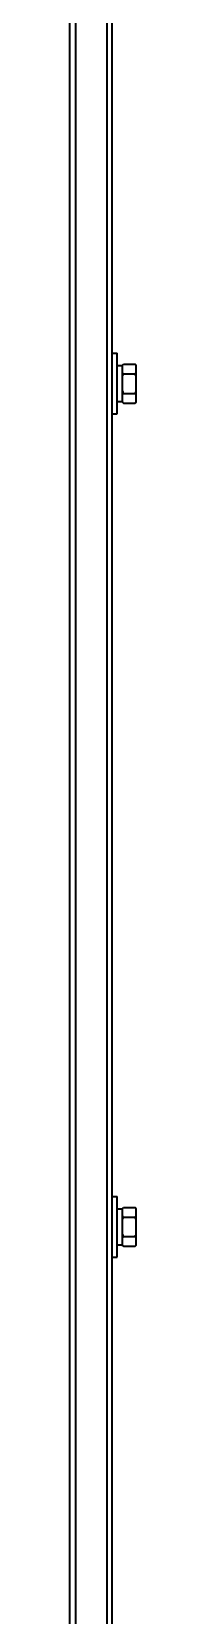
# Model space of a CAD drawing. Header units: millimetres. Extents: x 32496 to 166256, y 3504 to 23939.
# Drawn here: x 49428.9 to 49448.5, y 15831.2 to 16300.7 of the extents above; entities that cross this region are included whole.
import ezdxf

# ---------------------------------------------------------------- set-up
doc = ezdxf.new("R2010")
doc.units = ezdxf.units.MM
doc.layers.get('0').update_dxf_attribs({"lineweight": 35})

msp = doc.modelspace()

# ---------------------------------------------------------------- linework, layer by layer
at = {"linetype": 'Continuous'}
for p, q in [((49428.94, 15308.349), (49428.94, 17321.349)), ((49430.64, 17321.349), (49430.64, 15308.349)), ((49439.94, 15308.349), (49439.94, 16303.849)), ((49441.34, 16303.849), (49441.34, 16198.981)), ((49441.34, 16205.349), (49442.94, 16205.349)), ((49442.94, 16187.349), (49442.94, 16205.349)), ((49441.34, 16198.981), (49441.34, 16193.718)), ((49442.94, 16201.699), (49444.54, 16201.699)), ((49444.54, 16201.822), (49444.84, 16202.122)), ((49444.54, 16190.875), (49444.54, 16201.822)), ((49444.84, 16202.122), (49448.24, 16202.122)), ((49444.84, 16199.235), (49448.24, 16199.235)), ((49448.54, 16201.822), (49448.24, 16202.122)), ((49448.54, 16190.875), (49448.54, 16201.822)), ((49441.34, 16193.718), (49441.34, 15948.981)), ((49444.84, 16193.462), (49448.24, 16193.462)), ((49442.94, 16190.999), (49444.54, 16190.999)), ((49444.54, 16190.875), (49444.84, 16190.575)), ((49444.84, 16190.575), (49448.24, 16190.575)), ((49448.54, 16190.875), (49448.24, 16190.575)), ((49441.34, 16187.349), (49442.94, 16187.349)), ((49441.34, 15955.349), (49442.94, 15955.349)), ((49442.94, 15937.349), (49442.94, 15955.349)), ((49442.94, 15951.699), (49444.54, 15951.699)), ((49444.54, 15951.822), (49444.84, 15952.122)), ((49444.54, 15940.875), (49444.54, 15951.822)), ((49444.84, 15952.122), (49448.24, 15952.122)), ((49444.84, 15949.235), (49448.24, 15949.235)), ((49448.54, 15951.822), (49448.24, 15952.122)), ((49448.54, 15940.875), (49448.54, 15951.822)), ((49441.34, 15948.981), (49441.34, 15943.718)), ((49441.34, 15943.718), (49441.34, 15698.981)), ((49442.94, 15940.999), (49444.54, 15940.999)), ((49444.54, 15940.875), (49444.84, 15940.575)), ((49444.84, 15943.462), (49448.24, 15943.462)), ((49444.84, 15940.575), (49448.24, 15940.575)), ((49448.54, 15940.875), (49448.24, 15940.575)), ((49441.34, 15937.349), (49442.94, 15937.349))]:
    msp.add_line(p, q, dxfattribs=at)
for centre, radius, start, end in [((49445.782, 16199.548), 3.555, 39.13645, 39.50132), ((49447.298, 16193.15), 3.556, 219.13644, 219.50078), ((49445.782, 15949.548), 3.555, 39.13645, 39.50132), ((49447.298, 15943.15), 3.556, 219.13644, 219.50078)]:
    msp.add_arc(centre, radius, start, end, dxfattribs=at)
for points, knots in [([(49444.54, 16201.792), (49444.563, 16201.82), (49444.658, 16201.934), (49444.76, 16202.043), (49444.84, 16202.122)], [0, 0, 0, 0, 0.2445585, 1, 1, 1, 1]), ([(49444.84, 16199.235), (49444.813, 16199.262), (49444.709, 16199.368), (49444.61, 16199.479), (49444.54, 16199.565)], [0, 0, 0, 0, 0.2553524, 1, 1, 1, 1]), ([(49448.525, 16201.81), (49448.503, 16201.836), (49448.412, 16201.944), (49448.315, 16202.047), (49448.24, 16202.122)], [0, 0, 0, 0, 0.2448781, 1, 1, 1, 1]), ([(49448.24, 16199.235), (49448.267, 16199.262), (49448.371, 16199.368), (49448.47, 16199.479), (49448.54, 16199.565)], [0, 0, 0, 0, 0.2553532, 1, 1, 1, 1]), ([(49444.54, 16193.132), (49444.563, 16193.16), (49444.658, 16193.274), (49444.76, 16193.382), (49444.84, 16193.462)], [0, 0, 0, 0, 0.2445585, 1, 1, 1, 1]), ([(49448.54, 16193.132), (49448.517, 16193.16), (49448.421, 16193.274), (49448.319, 16193.382), (49448.24, 16193.462)], [0, 0, 0, 0, 0.2445585, 1, 1, 1, 1]), ([(49444.84, 16190.575), (49444.814, 16190.601), (49444.716, 16190.701), (49444.621, 16190.806), (49444.554, 16190.888)], [0, 0, 0, 0, 0.2550408, 1, 1, 1, 1]), ([(49448.24, 16190.575), (49448.267, 16190.602), (49448.371, 16190.708), (49448.47, 16190.819), (49448.54, 16190.905)], [0, 0, 0, 0, 0.2553532, 1, 1, 1, 1]), ([(49444.54, 15951.792), (49444.563, 15951.82), (49444.658, 15951.934), (49444.76, 15952.043), (49444.84, 15952.122)], [0, 0, 0, 0, 0.2445585, 1, 1, 1, 1]), ([(49444.84, 15949.235), (49444.813, 15949.262), (49444.709, 15949.368), (49444.61, 15949.479), (49444.54, 15949.565)], [0, 0, 0, 0, 0.2553524, 1, 1, 1, 1]), ([(49448.525, 15951.81), (49448.503, 15951.836), (49448.412, 15951.944), (49448.315, 15952.047), (49448.24, 15952.122)], [0, 0, 0, 0, 0.2448781, 1, 1, 1, 1]), ([(49448.24, 15949.235), (49448.267, 15949.262), (49448.371, 15949.368), (49448.47, 15949.479), (49448.54, 15949.565)], [0, 0, 0, 0, 0.2553532, 1, 1, 1, 1]), ([(49444.54, 15943.132), (49444.563, 15943.16), (49444.658, 15943.274), (49444.76, 15943.382), (49444.84, 15943.462)], [0, 0, 0, 0, 0.2445585, 1, 1, 1, 1]), ([(49444.84, 15940.575), (49444.814, 15940.601), (49444.716, 15940.701), (49444.621, 15940.806), (49444.554, 15940.888)], [0, 0, 0, 0, 0.2550408, 1, 1, 1, 1]), ([(49448.54, 15943.132), (49448.517, 15943.16), (49448.421, 15943.274), (49448.319, 15943.382), (49448.24, 15943.462)], [0, 0, 0, 0, 0.2445585, 1, 1, 1, 1]), ([(49448.24, 15940.575), (49448.267, 15940.602), (49448.371, 15940.708), (49448.47, 15940.819), (49448.54, 15940.905)], [0, 0, 0, 0, 0.2553532, 1, 1, 1, 1])]:
    msp.add_open_spline(points, degree=3, knots=knots, dxfattribs=at)
for points in [[(49444.54, 16198.576), (49444.631, 16198.799), (49444.732, 16199.019), (49444.84, 16199.235)], [(49448.54, 16198.576), (49448.449, 16198.799), (49448.348, 16199.019), (49448.24, 16199.235)], [(49444.84, 16193.462), (49444.732, 16193.678), (49444.631, 16193.898), (49444.54, 16194.122)], [(49448.24, 16193.462), (49448.348, 16193.678), (49448.449, 16193.898), (49448.54, 16194.122)], [(49444.54, 15948.576), (49444.631, 15948.799), (49444.732, 15949.019), (49444.84, 15949.235)], [(49448.54, 15948.576), (49448.449, 15948.799), (49448.348, 15949.019), (49448.24, 15949.235)], [(49444.84, 15943.462), (49444.732, 15943.678), (49444.631, 15943.898), (49444.54, 15944.122)], [(49448.24, 15943.462), (49448.348, 15943.678), (49448.449, 15943.898), (49448.54, 15944.122)]]:
    msp.add_open_spline(points, degree=3, dxfattribs=at)

doc.saveas('drawing.dxf')
